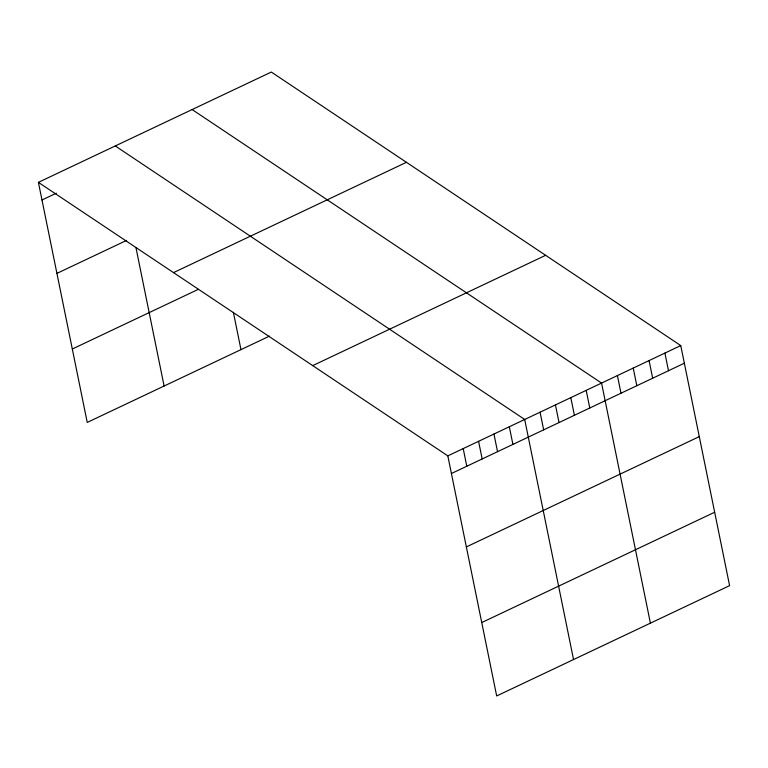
<?xml version="1.0" encoding="UTF-8"?>
<svg xmlns="http://www.w3.org/2000/svg" width="768" height="768" viewBox="0 0 768 768"><rect width="100%" height="100%" fill="white"/><g stroke="black" fill="none" stroke-linecap="round" stroke-linejoin="round"><path stroke-width="1.15" d="M38.4 182.352L271.325 72.048L680.755 345.581L729.6 585.648L496.675 695.952L447.83 455.875L38.4 182.352L87.245 422.419L269.482 336.125M41.99 199.987L56.333 193.2M56.918 273.389L126.614 240.394M173.51 272.611L406.435 162.317M72.307 349.018L198.365 289.325M312.72 365.616L545.645 255.312M447.83 455.875L680.755 345.581M451.421 473.52L684.346 363.216M466.358 546.922L699.283 436.627M481.747 622.55L714.662 512.246M192.125 109.546L601.565 383.078L650.41 623.155M115.267 145.949L524.698 419.482L573.542 659.549M664.915 353.078L668.506 370.723M649.075 360.576L652.666 378.221M633.245 368.083L636.826 385.718M617.405 375.581L620.995 393.226M586.195 390.365L589.776 408M570.816 397.642L574.406 415.286M555.446 404.918L559.037 422.563M540.067 412.205L543.658 429.84M509.328 426.758L512.918 444.403M493.949 434.045L497.539 451.68M478.579 441.322L482.17 458.966M463.21 448.598L466.8 466.243M233.386 312.355L240.97 349.622M135.917 247.469L164.112 386.026"/></g></svg>
